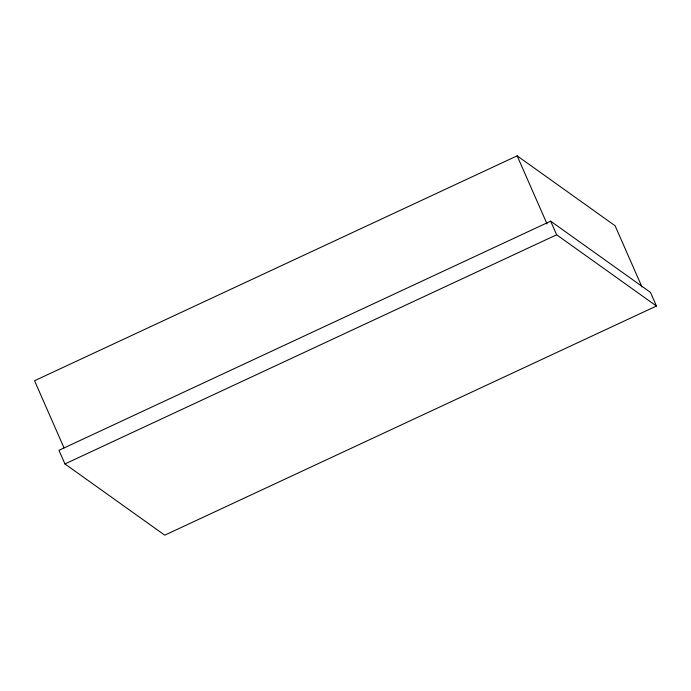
<?xml version="1.0" encoding="UTF-8"?>
<svg xmlns="http://www.w3.org/2000/svg" width="691" height="691" viewBox="0 0 691 691"><rect width="100%" height="100%" fill="white"/><g stroke="black" fill="none" stroke-linecap="round" stroke-linejoin="round"><path stroke-width="1.04" d="M641.956 286.946L615.094 225.75L517.144 155.829L34.55 380.741L64.013 447.863M550.667 221.163L58.968 450.316L64.954 463.937L164.752 535.171L656.45 306.018L650.473 292.397L550.667 221.163L556.652 234.785L656.45 306.018M64.954 463.937L556.652 234.785M517.144 155.829L547.039 223.944"/></g></svg>
